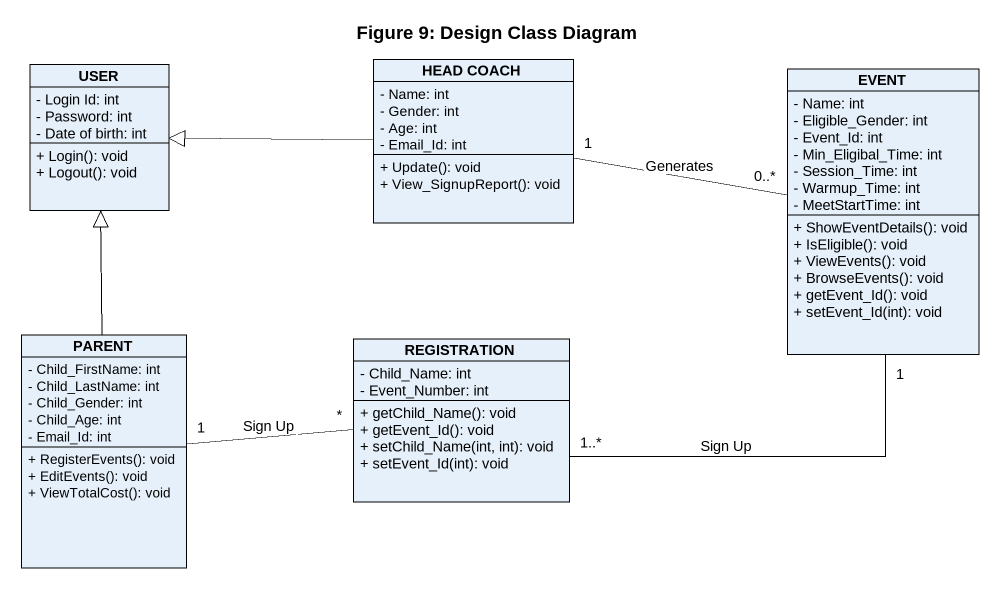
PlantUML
@startuml
title Figure 9: Design Class Diagram
hide circle
hide empty members
skinparam classAttributeIconSize 0
class USER {
  - Login Id: int
  - Password: int
  - Date of birth: int
  + Login(): void
  + Logout(): void
}
class "HEAD COACH" as HEAD_COACH {
  - Name: int
  - Gender: int
  - Age: int
  - Email_Id: int
  + Update(): void
  + View_SignupReport(): void
}
class EVENT {
  - Name: int
  - Eligible_Gender: int
  - Event_Id: int
  - Min_Eligibal_Time: int
  - Session_Time: int
  - Warmup_Time: int
  - MeetStartTime: int
  + ShowEventDetails(): void
  + IsEligible(): void
  + ViewEvents(): void
  + BrowseEvents(): void
  + getEvent_Id(): void
  + setEvent_Id(int): void
}
class PARENT {
  - Child_FirstName: int
  - Child_LastName: int
  - Child_Gender: int
  - Child_Age: int
  - Email_Id: int
  + RegisterEvents(): void
  + EditEvents(): void
  + ViewTotalCost(): void
}
class REGISTRATION {
  - Child_Name: int
  - Event_Number: int
  + getChild_Name(): void
  + getEvent_Id(): void
  + setChild_Name(int, int): void
  + setEvent_Id(int): void
}
HEAD_COACH -left-|> USER
EVENT "0..*" -left- "1" HEAD_COACH : Generates
EVENT "1" -left- "1..*" REGISTRATION : Sign Up
PARENT -up-|> USER
REGISTRATION "*" -left- "1" PARENT : Sign Up
@enduml
